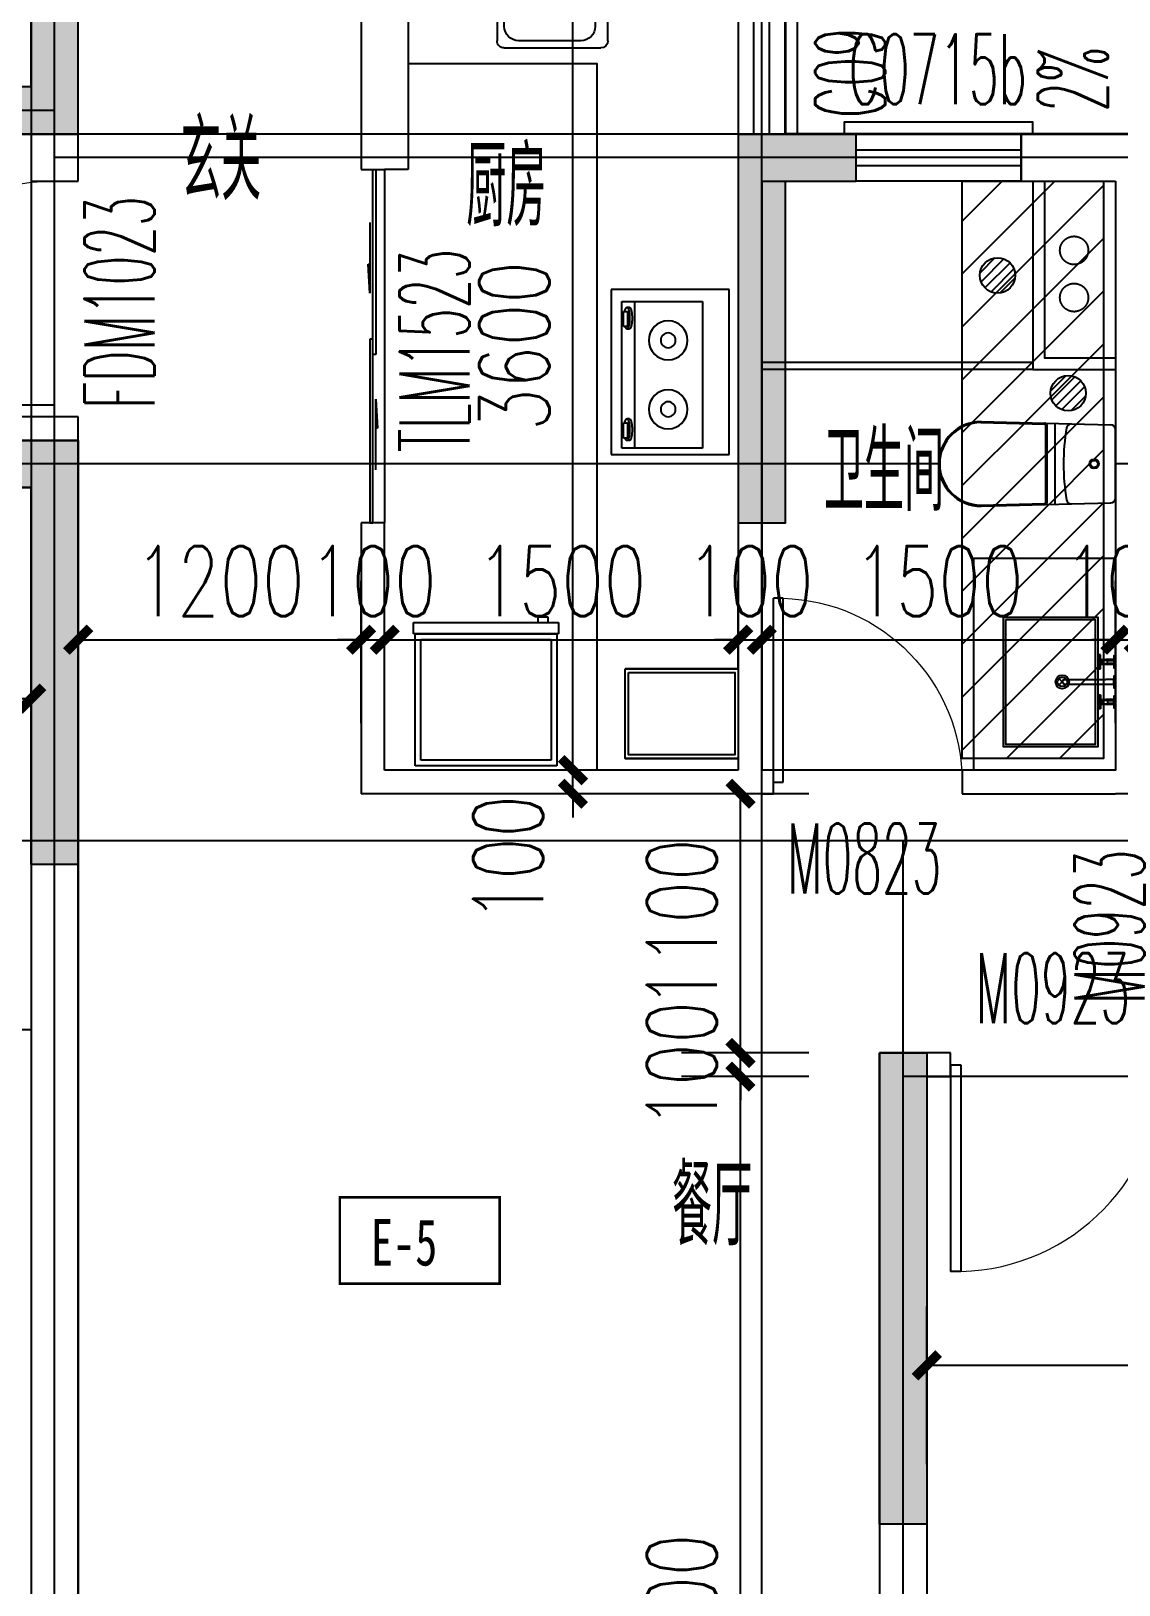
# Model space of a CAD drawing. Extents: x -59851 to 653804, y -249523 to 437614.
# Drawn here: x -3414 to 1201, y 140231 to 146825 of the extents above; entities that cross this region are included whole.
import ezdxf

# ---------------------------------------------------------------- set-up
doc = ezdxf.new("R2010")
doc.units = 0
doc.header["$LTSCALE"] = 1000
doc.header["$MEASUREMENT"] = 0
doc.linetypes.add('CONTINOUS', pattern=[0])
doc.linetypes.add('PS', pattern=[3200, 1500, -200, 1500])
doc.layers.add('33计全面积外廓线', color=21, linetype='Continuous', lineweight=35)
for name, color, linetype in [('_TCH_BOUNDARY', 7, 'Continuous'), ('A-Lvtry（卫生间）', 5, 'Continuous'), ('A-Lvtry（厨房）', 5, 'CONTINOUS'), ('A-洞口', 105, 'Continuous'), ('A-烟气道', 105, 'Continuous'), ('A-第三道尺寸线', 105, 'Continuous'), ('A-线脚看线', 9, 'Continuous'), ('A-降板区域', 251, 'Continuous'), ('DOOR_FIRE', 4, 'Continuous'), ('DOOR_FIRE_TEXT', 7, 'Continuous'), ('DOTE', 16, 'Continuous'), ('NL', 5, 'Continuous'), ('PS', 6, 'PS'), ('PUB_HATCH', 8, 'Continuous'), ('PUB_TEXT', 7, 'Continuous'), ('WALL', 2, 'Continuous'), ('WINDOW', 4, 'Continuous'), ('WINDOW_TEXT', 7, 'Continuous'), ('剪力墙', 6, 'Continuous'), ('户型标示', 7, 'Continuous')]:
    doc.layers.add(name, color=color, linetype=linetype)
doc.layers.add('A-area(算半面积)', color=23, linetype='Continuous', plot=False)
doc.styles.add('_TCH_DIM', font='SIMPLEX.shx', dxfattribs={"width": 0.7, "bigfont": 'GBCBIG.shx'})
doc.styles.add('_TCH_DIM_T3', font='SIMPLEX.shx', dxfattribs={"width": 0.705882, "bigfont": 'GBCBIG.shx'})
doc.styles.add('_TCH_WINDOW', font='SIMPLEX.shx', dxfattribs={"width": 0.7, "height": 3.5, "bigfont": 'GBCBIG.shx'})
doc.styles.get("Standard").update_dxf_attribs({"font": 'gbenor.shx', "width": 0.7, "bigfont": 'gbcbig.shx'})
doc.styles.add('黑体', font='simhei.ttf', dxfattribs={"width": 0.7})
doc.dimstyles.new('_TCH_ARCH&&100', dxfattribs={"dimtxt": 297.5, "dimasz": 100, "dimexe": 250, "dimexo": 300, "dimgap": 100, "dimtad": 1, "dimdec": 0, "dimzin": 0, "dimdsep": 46, "dimtxsty": '_TCH_DIM_T3', "dimblk": 'ARCHTICK', "dimcen": 0.09, "dimclrt": 7, "dimazin": 2, "dimtfac": 1, "dimtdec": 0, "dimtix": 1, "dimtmove": 2, "dimatfit": 3, "dimfxl": 0, "dimtolj": 1, "dimtzin": 0, "dimarcsym": 0})

# ---------------------------------------------------------------- blocks, each defined once
blk = doc.blocks.new('zhouxianshouceng0329')
at = {"layer": 'DOTE'}
for p, q in [((-3313.7, 194580), (-3313.7, 211288.3)), ((-313.7, 194580), (-313.7, 206788.3)), ((-3313.7, 205888.3), (-44988.6, 205888.3)), ((15572.3, 205788.3), (-44988.6, 205788.3)), ((15572.3, 205688.3), (-3313.7, 205688.3)), ((15572.3, 204388.3), (-10113.7, 204388.3)), ((15572.3, 202788.3), (-44988.6, 202788.3)), ((286.3, 194580), (286.3, 202788.3)), ((15572.3, 201788.3), (286.3, 201788.3))]:
    blk.add_line(p, q, dxfattribs=at)
blk = doc.blocks.new('jgjlq030328')
at = {"layer": 'PUB_HATCH'}
for points in [[(-250435, 16811.9), (-249535, 16811.9), (-249535, 18011.9), (-249735, 18011.9), (-249735, 17011.9), (-250435, 17011.9)], [(-246235, 16811.9), (-246735, 16811.9), (-246735, 15161.9), (-246535, 15161.9), (-246535, 16611.9), (-246235, 16611.9)], [(-250285, 15511.9), (-249535, 15511.9), (-249535, 13711.9), (-249735, 13711.9), (-249735, 15311.9), (-250285, 15311.9)], [(-246135, 12911.9), (-245935, 12911.9), (-245935, 10911.9), (-246135, 10911.9), (-246135, 12711.9)]]:
    blk.add_hatch(color=256, dxfattribs=at).paths.add_polyline_path(points)
at = {"layer": '剪力墙'}
for points in [[(-250435, 16811.9), (-249535, 16811.9), (-249535, 18011.9), (-249735, 18011.9), (-249735, 17011.9), (-250435, 17011.9)], [(-246235, 16811.9), (-246735, 16811.9), (-246735, 15161.9), (-246535, 15161.9), (-246535, 16611.9), (-246235, 16611.9)], [(-250285, 15511.9), (-249535, 15511.9), (-249535, 13711.9), (-249735, 13711.9), (-249735, 15311.9), (-250285, 15311.9)], [(-246135, 12911.9), (-245935, 12911.9), (-245935, 10911.9), (-246135, 10911.9), (-246135, 12711.9)]]:
    blk.add_lwpolyline(points, close=True, dxfattribs=at)
blk.add_lwpolyline([(-246135, 12711.9), (-246135, 12711.9)], dxfattribs=at)
blk = doc.blocks.new('_ArchTick')
at = {"color": 0, "linetype": 'ByBlock', "const_width": 0.4}
blk.add_lwpolyline([(-0.5, -0.5), (0.5, 0.5)], dxfattribs=at)
blk = doc.blocks.new('*D773')
at = {"layer": 'A-第三道尺寸线', "color": 0, "lineweight": -2, "transparency": 16777216}
for p, q in [((21631.5, 166634.8), (21631.5, 167188.6)), ((23631.5, 166634.8), (23631.5, 167188.6)), ((21631.5, 166938.6), (23631.5, 166938.6))]:
    blk.add_line(p, q, dxfattribs=at)
at = {"layer": 'Defpoints', "color": 0, "transparency": 16777216}
for p in [(23631.5, 166938.6), (21631.5, 166334.8), (23631.5, 166334.8)]:
    blk.add_point(p, dxfattribs=at)
at = {"layer": 'A-第三道尺寸线', "color": 0, "lineweight": -2, "transparency": 16777216, "xscale": 100, "yscale": 100, "zscale": 100, "rotation": 180}
blk.add_blockref('_ArchTick', (21631.5, 166938.6), dxfattribs=at)
at = {"layer": 'A-第三道尺寸线', "color": 0, "lineweight": -2, "transparency": 16777216, "xscale": 100, "yscale": 100, "zscale": 100}
blk.add_blockref('_ArchTick', (23631.5, 166938.6), dxfattribs=at)
at = {"layer": 'A-第三道尺寸线', "color": 7, "transparency": 16777216, "insert": (22631.5, 167187.3), "char_height": 297.5, "attachment_point": 5, "style": '_TCH_DIM_T3'}
blk.add_mtext('\\A1;2000', dxfattribs=at)
blk = doc.blocks.new('BX1')
at = {"layer": 'A-Lvtry（卫生间）'}
for p, q in [((-560, 8), (-607.7, 8)), ((-607.7, 8), (-607.7, -608)), ((-560, -608), (-560, 8)), ((0, 0), (-560, 0)), ((0, -600), (0, 0)), ((-560, 0), (-560, -600)), ((-24, -24), (-536, -24)), ((-536, -24), (-536, -576)), ((-24, -576), (-24, -24)), ((-631.1, -564.3), (-631.1, -520)), ((-631.1, -520), (-607.7, -520)), ((-607.7, -520), (-607.7, -564.3)), ((-607.7, -564.3), (-631.1, -564.3)), ((-536, -576), (-24, -576)), ((-607.7, -608), (-560, -608)), ((-560, -600), (0, -600))]:
    blk.add_line(p, q, dxfattribs=at)
blk = doc.blocks.new('t4')
at = {"layer": 'A-Lvtry（卫生间）'}
for p, q in [((3876545.3, 2552259.6), (3876931.4, 2552259.6)), ((3876514.8, 2551819.5), (3876514.8, 2552229.1)), ((3876819.6, 2552205.6), (3876606.3, 2552205.6)), ((3876961.9, 2552229.1), (3876961.9, 2551819.5)), ((3876545.3, 2552144.6), (3876545.3, 2551880.5)), ((3876790.3, 2552072.2), (3876875.1, 2552142)), ((3876913.8, 2552122.3), (3876905.6, 2552136.5)), ((3876800.4, 2552054.6), (3876790.3, 2552072.2)), ((3876903.3, 2552093.1), (3876800.4, 2552054.6)), ((3876880.6, 2551880.5), (3876880.6, 2552084.6)), ((3876931.4, 2551789), (3876545.3, 2551789)), ((3876606.3, 2551819.5), (3876819.6, 2551819.5))]:
    blk.add_line(p, q, dxfattribs=at)
for centre, major_axis, start_param, end_param in [((3876545.3, 2552229.1), (-21.6, 21.6), -0.785398, 0.785398), ((3876931.4, 2552229.1), (-21.6, 21.6), 3.926991, 5.497787), ((3876606.3, 2552144.6), (-43.1, 43.1), -0.785398, 0.785398), ((3876819.6, 2552144.6), (43.1, 43.1), 5.497787, 7.068583), ((3876911.1, 2552185.3), (-14.4, 14.4), 4.712389, 10.995574), ((3876888, 2552126.3), (14.4, 14.4), 6.021386, 7.757331), ((3876896.2, 2552112.2), (-14.4, 14.4), 2.714645, 4.45059), ((3876713, 2552012.6), (18, 18), 6.283185283897186, 12.56637059107677), ((3876911.1, 2552063.4), (14.4, 14.4), 6.283185283893945, 12.56637059107353), ((3876606.3, 2551880.5), (-43.1, 43.1), 0.785398, 2.356194), ((3876819.6, 2551880.5), (-43.1, 43.1), 2.356194, 3.926991), ((3876545.3, 2551819.5), (21.6, 21.6), 2.356194, 3.926991), ((3876931.4, 2551819.5), (-21.6, 21.6), 2.356194, 3.926991)]:
    blk.add_ellipse(centre, major_axis=major_axis, ratio=1, start_param=start_param, end_param=end_param, dxfattribs=at)
blk = doc.blocks.new('zt1')
at = {"layer": 'A-Lvtry（卫生间）', "linetype": 'Continuous'}
for p, q in [((-700, 0), (0, 0)), ((-700, -500), (-700, 0)), ((0, 0), (0, -500)), ((0, -500), (-700, -500))]:
    blk.add_line(p, q, dxfattribs=at)
at = {"layer": 'A-Lvtry（卫生间）'}
for p, q in [((-673.5, -113.1), (-673.5, -455.5)), ((-50.7, -113.1), (-673.5, -113.1)), ((-50.7, -455.5), (-50.7, -113.1)), ((-673.5, -399.8), (-50.7, -399.8)), ((-673.5, -455.5), (-50.7, -455.5)), ((-640.9, -422.1), (-640.8, -433.8)), ((-565.7, -431.5), (-630.4, -431.5)), ((-630.4, -431.5), (-630.4, -448.2)), ((-630.4, -448.2), (-565.7, -448.2)), ((-565.7, -448.2), (-565.7, -431.5)), ((-549.1, -423.2), (-549.1, -433.7)), ((-167.9, -422.1), (-167.8, -433.8)), ((-157.4, -431.5), (-157.4, -448.2)), ((-92.7, -431.5), (-157.4, -431.5)), ((-157.4, -448.2), (-92.7, -448.2)), ((-92.7, -448.2), (-92.7, -431.5)), ((-76.1, -423.2), (-76.1, -433.7))]:
    blk.add_line(p, q, dxfattribs=at)
for points in [[(-549.1, -423.2, 0.259034), (-551, -419.8, 0.076276), (-562.5, -414.9, 0.036515), (-576.1, -412.4, 0.026615), (-594.9, -411.4, 0.026615), (-613.8, -412.4, 0.036515), (-627.3, -414.9, 0.076276), (-638.9, -419.8, 0.259034), (-640.8, -423.2, 0.078462), (-640.6, -424.5, 0.056762)], [(-549.1, -433.7, 0.259034), (-551, -430.3, 0.076276), (-562.5, -425.4, 0.036515), (-576.1, -422.9, 0.026615), (-594.9, -421.9, 0.026615), (-613.8, -422.9, 0.036515), (-627.3, -425.4, 0.076276), (-638.9, -430.3, 0.259034), (-640.8, -433.7, 0.259034), (-638.9, -437.2, 0.056762), (-630.4, -441.2, 0.036515)], [(-565.7, -442.9, 0.008736), (-562.5, -442.1, 0.076276), (-551, -437.2, 0.259034), (-549.1, -433.7, 0.259034)], [(-76.1, -423.2, 0.259034), (-78, -419.8, 0.076276), (-89.5, -414.9, 0.036515), (-103.1, -412.4, 0.026615), (-121.9, -411.4, 0.026615), (-140.8, -412.4, 0.036515), (-154.3, -414.9, 0.076276), (-165.9, -419.8, 0.259034), (-167.8, -423.2, 0.078462), (-167.6, -424.5, 0.056762)], [(-76.1, -433.7, 0.259034), (-78, -430.3, 0.076276), (-89.5, -425.4, 0.036515), (-103.1, -422.9, 0.026615), (-121.9, -421.9, 0.026615), (-140.8, -422.9, 0.036515), (-154.3, -425.4, 0.076276), (-165.9, -430.3, 0.259034), (-167.8, -433.7, 0.259034), (-165.9, -437.2, 0.056762), (-157.4, -441.2, 0.036515)], [(-92.7, -442.9, 0.008736), (-89.5, -442.1, 0.076276), (-78, -437.2, 0.259034), (-76.1, -433.7, 0.259034)]]:
    blk.add_lwpolyline(points, format="xyb", dxfattribs=at)
at = {"layer": 'A-Lvtry（卫生间）', "linetype": 'Continuous'}
for centre, radius in [((-508.4, -258.5), 82.5), ((-215.8, -258.5), 82.5), ((-508.4, -258.5), 31.6), ((-215.8, -258.5), 31.6)]:
    blk.add_circle(centre, radius, dxfattribs=at)
at = {"layer": 'A-Lvtry（卫生间）', "width": 0.8, "flags": 9}
for tag in ['YSIZE', 'XSIZE']:
    blk.add_attdef(tag, (-350, 0), '', height=0.5, dxfattribs=at)
blk = doc.blocks.new('A$C2EEA3612')
at = {"linetype": 'Continuous'}
for p, q in [((-180, 570), (-172.9, 299.7)), ((-175, 570.2), (-168, 299.8)), ((175, 570.2), (168, 299.8)), ((180, 570), (172.9, 299.7)), ((-172.9, 299.7), (-171.1, 240)), ((-163, 295), (163, 295)), ((-163, 290), (163, 290)), ((172.9, 299.7), (171.1, 240)), ((-171.6, 255), (171.6, 255)), ((-171.1, 240), (-169.5, 186.6)), ((171.1, 240), (169.5, 186.6)), ((-169.5, 186.6), (-165.6, 19.4)), ((169.5, 186.6), (165.6, 19.4)), ((-145.6, 0), (145.6, 0))]:
    blk.add_line(p, q, dxfattribs=at)
for radius in [20, 15]:
    blk.add_circle((0, 90), radius, dxfattribs=at)
for centre, radius, start, end in [((0, 570), 180, 0, 180), ((0, 570), 175, 0, 180), ((-163, 300), 10, 181.7534, 270), ((-163, 300), 5, 181.7534, 270), ((163, 300), 5, 270, 358.2466), ((163, 300), 10, 270, 358.2466), ((-149.5, 187.2), 20, 99.85566, 181.7534), ((0, -673.3), 893.4, 80.14434, 99.85566), ((149.5, 187.2), 20, 358.2466, 80.14434), ((-145.6, 20), 20, 181.7534, 270), ((145.6, 20), 20, 270, 358.2466)]:
    blk.add_arc(centre, radius, start, end, dxfattribs=at)
blk = doc.blocks.new('g3wr')
at = {"color": 251}
blk.add_wipeout([(92376.5, 176270.3), (92376.5, 176416), (92376.5, 176561.6), (92382.1, 176575.5), (92395.9, 176581.5), (92459.4, 176583.5), (92576.3, 176580.9), (92666.2, 176588.6), (92736.4, 176588), (92946.5, 176596), (92946.5, 176591), (93056.8, 176558.2), (93056.8, 176558.2), (93126.5, 176416), (93075.6, 176297.8), (92946.5, 176236), (92831.5, 176244.5), (92676.2, 176243), (92576.3, 176251), (92395.9, 176250.4)], dxfattribs=at)
at = {"xscale": -1, "rotation": 270}
blk.add_blockref('A$C2EEA3612', (92376.5, 176416), dxfattribs=at)
blk = doc.blocks.new('A$C12CE3BE6')
at = {"ltscale": 10}
for p, q in [((180, 469), (200, 469)), ((184.5, 442), (184.5, 469)), ((195.5, 442), (195.5, 469)), ((285.2, 469), (265.2, 469)), ((370, 469), (350, 469)), ((354.5, 442), (354.5, 469)), ((365.5, 442), (365.5, 469)), ((220, 412), (160, 412)), ((160, 412), (160, 405)), ((220, 405), (160, 405)), ((180, 412), (180, 435)), ((182.5, 422), (182.5, 442)), ((197.5, 442), (182.5, 442)), ((197.5, 422), (182.5, 422)), ((187, 412), (187, 422)), ((193, 412), (193, 422)), ((197.5, 422), (197.5, 442)), ((200, 412), (200, 435)), ((220, 405), (220, 412)), ((265.2, 260), (265.2, 435)), ((285.2, 260), (285.2, 435)), ((330, 412), (390, 412)), ((330, 405), (330, 412)), ((330, 405), (390, 405)), ((350, 412), (350, 435)), ((352.5, 422), (352.5, 442)), ((352.5, 442), (367.5, 442)), ((352.5, 422), (367.5, 422)), ((357, 412), (357, 422)), ((363, 412), (363, 422)), ((367.5, 422), (367.5, 442)), ((370, 412), (370, 435)), ((390, 412), (390, 405))]:
    blk.add_line(p, q, dxfattribs=at)
for p, q in [((260.9, 235.9), (289.1, 264.1)), ((260.9, 264.1), (289.1, 235.9))]:
    blk.add_line(p, q)
for points in [[(200, 435), (200, 469), (215, 469), (215, 475), (165, 475), (165, 469), (180, 469), (180, 435)], [(285.2, 435), (285.2, 469), (299.8, 469), (299.8, 475), (250.2, 475), (250.2, 469), (265.2, 469), (265.2, 435)], [(370, 435), (370, 469), (385, 469), (385, 475), (335, 475), (335, 469), (350, 469), (350, 435)]]:
    blk.add_lwpolyline(points, dxfattribs=at)
for points in [[(0, 0), (0, 400), (550, 400), (550, 0)], [(10, 10), (10, 390), (540, 390), (540, 10)]]:
    blk.add_lwpolyline(points, close=True)
for centre in [(190, 408.5), (360, 408.5)]:
    blk.add_circle(centre, 3.5, dxfattribs=at)
for radius in [29.1, 20]:
    blk.add_circle((275, 250), radius)
blk.add_arc((275.2, 260), 10, 180, 0, dxfattribs=at)
blk = doc.blocks.new('$TCHSYS$WIN2D')
for p, q in [((-0.5, 0.5), (0.5, 0.5)), ((-0.5, 0.5), (-0.5, -0.5)), ((0.5, 0.5), (0.5, -0.5)), ((0.5, 0.1667), (-0.5, 0.1667)), ((0.5, -0.1667), (-0.5, -0.1667)), ((-0.5, -0.5), (0.5, -0.5))]:
    blk.add_line(p, q)
blk = doc.blocks.new('$DorLib2D$00000001')
for p, q in [((0.45, 0.975), (0.5, 0.975)), ((0.45, 0), (0.45, 0.975)), ((0.5, 0), (0.5, 0.975)), ((0.5, 0), (0.45, 0))]:
    blk.add_line(p, q)
at = {"lineweight": 13}
blk.add_arc((0.475, 0), 0.975, 91.46928, 180, dxfattribs=at)
blk = doc.blocks.new('$DorLib2D$00000131')
at = {"color": 0, "linetype": 'Continuous'}
for p, q in [((0.15, 0.125), (0.2319, 0.1973)), ((0.2319, 0.1973), (0.2319, 0.125)), ((-0.5, 0.125), (-0.5, 0)), ((0.0192, 0.125), (-0.5, 0.125)), ((0.0192, 0), (0.0192, 0.125)), ((0.35, 0.125), (0.15, 0.125)), ((-0.5, 0), (0.0192, 0)), ((-0.024, 0), (0.5, 0)), ((-0.024, -0.125), (-0.024, 0)), ((0.5, 0), (0.5, -0.125)), ((-0.35, -0.125), (-0.15, -0.125)), ((-0.2319, -0.1973), (-0.2319, -0.125)), ((-0.15, -0.125), (-0.2319, -0.1973)), ((0.5, -0.125), (-0.024, -0.125))]:
    blk.add_line(p, q, dxfattribs=at)
blk = doc.blocks.new('*D778')
at = {"layer": 'A-第三道尺寸线', "color": 0, "lineweight": -2, "transparency": 16777216}
for p, q in [((90662, 166534.8), (90121.7, 166534.8)), ((90371.7, 165434.8), (90371.7, 166534.8)), ((90662, 165434.8), (90121.7, 165434.8))]:
    blk.add_line(p, q, dxfattribs=at)
at = {"layer": 'Defpoints', "color": 0, "transparency": 16777216}
for p in [(90371.7, 166534.8), (90962, 166534.8), (90962, 165434.8)]:
    blk.add_point(p, dxfattribs=at)
at = {"layer": 'A-第三道尺寸线', "color": 0, "lineweight": -2, "transparency": 16777216, "xscale": 100, "yscale": 100, "zscale": 100}
for p, rotation in [((90371.7, 166534.8), 90), ((90371.7, 165434.8), 270)]:
    blk.add_blockref('_ArchTick', p, dxfattribs=dict(at, rotation=rotation))
at = {"layer": 'A-第三道尺寸线', "color": 7, "transparency": 16777216, "insert": (90123, 165984.8), "char_height": 297.5, "attachment_point": 5, "rotation": 90, "style": '_TCH_DIM_T3'}
blk.add_mtext('\\A1;1100', dxfattribs=at)
blk = doc.blocks.new('*D779')
at = {"layer": 'A-第三道尺寸线', "color": 0, "lineweight": -2, "transparency": 16777216}
for p, q in [((90371.7, 165434.8), (90371.7, 165534.8)), ((90662, 165434.8), (90121.7, 165434.8)), ((90371.7, 165334.8), (90371.7, 165434.8)), ((90662, 165334.8), (90121.7, 165334.8)), ((90371.7, 165334.8), (90371.7, 165234.8))]:
    blk.add_line(p, q, dxfattribs=at)
at = {"layer": 'Defpoints', "color": 0, "transparency": 16777216}
for p in [(90371.7, 165434.8), (90962, 165434.8), (90962, 165334.8)]:
    blk.add_point(p, dxfattribs=at)
at = {"layer": 'A-第三道尺寸线', "color": 0, "lineweight": -2, "transparency": 16777216, "xscale": 100, "yscale": 100, "zscale": 100}
for p, rotation in [((90371.7, 165434.8), 270), ((90371.7, 165334.8), 90)]:
    blk.add_blockref('_ArchTick', p, dxfattribs=dict(at, rotation=rotation))
at = {"layer": 'A-第三道尺寸线', "color": 7, "transparency": 16777216, "insert": (90123, 165384.8), "char_height": 297.5, "attachment_point": 5, "rotation": 90, "style": '_TCH_DIM_T3'}
blk.add_mtext('\\A1;100', dxfattribs=at)
blk = doc.blocks.new('*D780')
at = {"layer": 'A-第三道尺寸线', "color": 0, "lineweight": -2, "transparency": 16777216}
for p, q in [((90662, 165334.8), (90121.7, 165334.8)), ((90371.7, 160734.8), (90371.7, 165334.8)), ((90662, 160734.8), (90121.7, 160734.8))]:
    blk.add_line(p, q, dxfattribs=at)
at = {"layer": 'Defpoints', "color": 0, "transparency": 16777216}
for p in [(90371.7, 165334.8), (90962, 165334.8), (90962, 160734.8)]:
    blk.add_point(p, dxfattribs=at)
at = {"layer": 'A-第三道尺寸线', "color": 0, "lineweight": -2, "transparency": 16777216, "xscale": 100, "yscale": 100, "zscale": 100}
for p, rotation in [((90371.7, 165334.8), 90), ((90371.7, 160734.8), 270)]:
    blk.add_blockref('_ArchTick', p, dxfattribs=dict(at, rotation=rotation))
at = {"layer": 'A-第三道尺寸线', "color": 7, "transparency": 16777216, "insert": (90123, 163034.8), "char_height": 297.5, "attachment_point": 5, "rotation": 90, "style": '_TCH_DIM_T3'}
blk.add_mtext('\\A1;4600', dxfattribs=at)
blk = doc.blocks.new('*D785')
at = {"layer": 'A-第三道尺寸线', "color": 0, "lineweight": -2, "transparency": 16777216}
for p, q in [((91962, 166834.8), (91962, 167438.6)), ((92062, 166834.8), (92062, 167438.6)), ((91962, 167188.6), (91862, 167188.6)), ((91962, 167188.6), (92062, 167188.6)), ((92062, 167188.6), (92162, 167188.6))]:
    blk.add_line(p, q, dxfattribs=at)
at = {"layer": 'Defpoints', "color": 0, "transparency": 16777216}
for p in [(92062, 167188.6), (91962, 166534.8), (92062, 166534.8)]:
    blk.add_point(p, dxfattribs=at)
at = {"layer": 'A-第三道尺寸线', "color": 0, "lineweight": -2, "transparency": 16777216, "xscale": 100, "yscale": 100, "zscale": 100}
blk.add_blockref('_ArchTick', (91962, 167188.6), dxfattribs=at)
at = {"layer": 'A-第三道尺寸线', "color": 0, "lineweight": -2, "transparency": 16777216, "xscale": 100, "yscale": 100, "zscale": 100, "rotation": 180}
blk.add_blockref('_ArchTick', (92062, 167188.6), dxfattribs=at)
at = {"layer": 'A-第三道尺寸线', "color": 7, "transparency": 16777216, "insert": (92012, 167437.3), "char_height": 297.5, "attachment_point": 5, "style": '_TCH_DIM_T3'}
blk.add_mtext('\\A1;100', dxfattribs=at)
blk = doc.blocks.new('*D786')
at = {"layer": 'A-第三道尺寸线', "color": 0, "lineweight": -2, "transparency": 16777216}
for p, q in [((90462, 166834.8), (90462, 167438.6)), ((91962, 166834.8), (91962, 167438.6)), ((90462, 167188.6), (91962, 167188.6))]:
    blk.add_line(p, q, dxfattribs=at)
at = {"layer": 'Defpoints', "color": 0, "transparency": 16777216}
for p in [(91962, 167188.6), (90462, 166534.8), (91962, 166534.8)]:
    blk.add_point(p, dxfattribs=at)
at = {"layer": 'A-第三道尺寸线', "color": 0, "lineweight": -2, "transparency": 16777216, "xscale": 100, "yscale": 100, "zscale": 100, "rotation": 180}
blk.add_blockref('_ArchTick', (90462, 167188.6), dxfattribs=at)
at = {"layer": 'A-第三道尺寸线', "color": 0, "lineweight": -2, "transparency": 16777216, "xscale": 100, "yscale": 100, "zscale": 100}
blk.add_blockref('_ArchTick', (91962, 167188.6), dxfattribs=at)
at = {"layer": 'A-第三道尺寸线', "color": 7, "transparency": 16777216, "insert": (91212, 167437.3), "char_height": 297.5, "attachment_point": 5, "style": '_TCH_DIM_T3'}
blk.add_mtext('\\A1;1500', dxfattribs=at)
blk = doc.blocks.new('*D787')
at = {"layer": 'A-第三道尺寸线', "color": 0, "lineweight": -2, "transparency": 16777216}
for p, q in [((90362, 166834.8), (90362, 167438.6)), ((90462, 166834.8), (90462, 167438.6)), ((90362, 167188.6), (90262, 167188.6)), ((90362, 167188.6), (90462, 167188.6)), ((90462, 167188.6), (90562, 167188.6))]:
    blk.add_line(p, q, dxfattribs=at)
at = {"layer": 'Defpoints', "color": 0, "transparency": 16777216}
for p in [(90462, 167188.6), (90362, 166534.8), (90462, 166534.8)]:
    blk.add_point(p, dxfattribs=at)
at = {"layer": 'A-第三道尺寸线', "color": 0, "lineweight": -2, "transparency": 16777216, "xscale": 100, "yscale": 100, "zscale": 100}
blk.add_blockref('_ArchTick', (90362, 167188.6), dxfattribs=at)
at = {"layer": 'A-第三道尺寸线', "color": 0, "lineweight": -2, "transparency": 16777216, "xscale": 100, "yscale": 100, "zscale": 100, "rotation": 180}
blk.add_blockref('_ArchTick', (90462, 167188.6), dxfattribs=at)
at = {"layer": 'A-第三道尺寸线', "color": 7, "transparency": 16777216, "insert": (90412, 167437.3), "char_height": 297.5, "attachment_point": 5, "style": '_TCH_DIM_T3'}
blk.add_mtext('\\A1;100', dxfattribs=at)
blk = doc.blocks.new('*D788')
at = {"layer": 'A-第三道尺寸线', "color": 0, "lineweight": -2, "transparency": 16777216}
for p, q in [((88862, 166834.8), (88862, 167438.6)), ((90362, 166834.8), (90362, 167438.6)), ((88862, 167188.6), (90362, 167188.6))]:
    blk.add_line(p, q, dxfattribs=at)
at = {"layer": 'Defpoints', "color": 0, "transparency": 16777216}
for p in [(90362, 167188.6), (88862, 166534.8), (90362, 166534.8)]:
    blk.add_point(p, dxfattribs=at)
at = {"layer": 'A-第三道尺寸线', "color": 0, "lineweight": -2, "transparency": 16777216, "xscale": 100, "yscale": 100, "zscale": 100, "rotation": 180}
blk.add_blockref('_ArchTick', (88862, 167188.6), dxfattribs=at)
at = {"layer": 'A-第三道尺寸线', "color": 0, "lineweight": -2, "transparency": 16777216, "xscale": 100, "yscale": 100, "zscale": 100}
blk.add_blockref('_ArchTick', (90362, 167188.6), dxfattribs=at)
at = {"layer": 'A-第三道尺寸线', "color": 7, "transparency": 16777216, "insert": (89612, 167437.3), "char_height": 297.5, "attachment_point": 5, "style": '_TCH_DIM_T3'}
blk.add_mtext('\\A1;1500', dxfattribs=at)
blk = doc.blocks.new('*D789')
at = {"layer": 'A-第三道尺寸线', "color": 0, "lineweight": -2, "transparency": 16777216}
for p, q in [((88762, 166834.8), (88762, 167438.6)), ((88862, 166834.8), (88862, 167438.6)), ((88762, 167188.6), (88662, 167188.6)), ((88762, 167188.6), (88862, 167188.6)), ((88862, 167188.6), (88962, 167188.6))]:
    blk.add_line(p, q, dxfattribs=at)
at = {"layer": 'Defpoints', "color": 0, "transparency": 16777216}
for p in [(88862, 167188.6), (88762, 166534.8), (88862, 166534.8)]:
    blk.add_point(p, dxfattribs=at)
at = {"layer": 'A-第三道尺寸线', "color": 0, "lineweight": -2, "transparency": 16777216, "xscale": 100, "yscale": 100, "zscale": 100}
blk.add_blockref('_ArchTick', (88762, 167188.6), dxfattribs=at)
at = {"layer": 'A-第三道尺寸线', "color": 0, "lineweight": -2, "transparency": 16777216, "xscale": 100, "yscale": 100, "zscale": 100, "rotation": 180}
blk.add_blockref('_ArchTick', (88862, 167188.6), dxfattribs=at)
at = {"layer": 'A-第三道尺寸线', "color": 7, "transparency": 16777216, "insert": (88812, 167437.3), "char_height": 297.5, "attachment_point": 5, "style": '_TCH_DIM_T3'}
blk.add_mtext('\\A1;100', dxfattribs=at)
blk = doc.blocks.new('*D790')
at = {"layer": 'A-第三道尺寸线', "color": 0, "lineweight": -2, "transparency": 16777216}
for p, q in [((87562, 166834.8), (87562, 167438.6)), ((88762, 166834.8), (88762, 167438.6)), ((87562, 167188.6), (88762, 167188.6))]:
    blk.add_line(p, q, dxfattribs=at)
at = {"layer": 'Defpoints', "color": 0, "transparency": 16777216}
for p in [(88762, 167188.6), (87562, 166534.8), (88762, 166534.8)]:
    blk.add_point(p, dxfattribs=at)
at = {"layer": 'A-第三道尺寸线', "color": 0, "lineweight": -2, "transparency": 16777216, "xscale": 100, "yscale": 100, "zscale": 100, "rotation": 180}
blk.add_blockref('_ArchTick', (87562, 167188.6), dxfattribs=at)
at = {"layer": 'A-第三道尺寸线', "color": 0, "lineweight": -2, "transparency": 16777216, "xscale": 100, "yscale": 100, "zscale": 100}
blk.add_blockref('_ArchTick', (88762, 167188.6), dxfattribs=at)
at = {"layer": 'A-第三道尺寸线', "color": 7, "transparency": 16777216, "insert": (88162, 167437.3), "char_height": 297.5, "attachment_point": 5, "style": '_TCH_DIM_T3'}
blk.add_mtext('\\A1;1200', dxfattribs=at)
blk = doc.blocks.new('*D791')
at = {"layer": 'A-第三道尺寸线', "color": 0, "lineweight": -2, "transparency": 16777216}
for p, q in [((90062, 170234.8), (89410.7, 170234.8)), ((89660.7, 166634.8), (89660.7, 170234.8)), ((90062, 166634.8), (89410.7, 166634.8))]:
    blk.add_line(p, q, dxfattribs=at)
at = {"layer": 'Defpoints', "color": 0, "transparency": 16777216}
for p in [(89660.7, 170234.8), (90362, 170234.8), (90362, 166634.8)]:
    blk.add_point(p, dxfattribs=at)
at = {"layer": 'A-第三道尺寸线', "color": 0, "lineweight": -2, "transparency": 16777216, "xscale": 100, "yscale": 100, "zscale": 100}
for p, rotation in [((89660.7, 170234.8), 90), ((89660.7, 166634.8), 270)]:
    blk.add_blockref('_ArchTick', p, dxfattribs=dict(at, rotation=rotation))
at = {"layer": 'A-第三道尺寸线', "color": 7, "transparency": 16777216, "insert": (89412, 168434.8), "char_height": 297.5, "attachment_point": 5, "rotation": 90, "style": '_TCH_DIM_T3'}
blk.add_mtext('\\A1;3600', dxfattribs=at)
blk = doc.blocks.new('*D792')
at = {"layer": 'A-第三道尺寸线', "color": 0, "lineweight": -2, "transparency": 16777216}
for p, q in [((89660.7, 166634.8), (89660.7, 166734.8)), ((90062, 166634.8), (89410.7, 166634.8)), ((89660.7, 166534.8), (89660.7, 166634.8)), ((90062, 166534.8), (89410.7, 166534.8)), ((89660.7, 166534.8), (89660.7, 166434.8))]:
    blk.add_line(p, q, dxfattribs=at)
at = {"layer": 'Defpoints', "color": 0, "transparency": 16777216}
for p in [(89660.7, 166634.8), (90362, 166634.8), (90362, 166534.8)]:
    blk.add_point(p, dxfattribs=at)
at = {"layer": 'A-第三道尺寸线', "color": 0, "lineweight": -2, "transparency": 16777216, "xscale": 100, "yscale": 100, "zscale": 100}
for p, rotation in [((89660.7, 166634.8), 270), ((89660.7, 166534.8), 90)]:
    blk.add_blockref('_ArchTick', p, dxfattribs=dict(at, rotation=rotation))
at = {"layer": 'A-第三道尺寸线', "color": 7, "transparency": 16777216, "insert": (89385.7, 166259.8), "char_height": 297.5, "attachment_point": 5, "rotation": 90, "style": '_TCH_DIM_T3'}
blk.add_mtext('\\A1;100', dxfattribs=at)
blk = doc.blocks.new('*D798')
at = {"layer": 'A-第三道尺寸线', "color": 0, "lineweight": -2, "transparency": 16777216}
for p, q in [((91162, 163689.3), (91162, 164359.6)), ((94562, 163689.3), (94562, 164359.6)), ((91162, 164109.6), (94562, 164109.6))]:
    blk.add_line(p, q, dxfattribs=at)
at = {"layer": 'Defpoints', "color": 0, "transparency": 16777216}
for p in [(94562, 164109.6), (91162, 163389.3), (94562, 163389.3)]:
    blk.add_point(p, dxfattribs=at)
at = {"layer": 'A-第三道尺寸线', "color": 0, "lineweight": -2, "transparency": 16777216, "xscale": 100, "yscale": 100, "zscale": 100, "rotation": 180}
blk.add_blockref('_ArchTick', (91162, 164109.6), dxfattribs=at)
at = {"layer": 'A-第三道尺寸线', "color": 0, "lineweight": -2, "transparency": 16777216, "xscale": 100, "yscale": 100, "zscale": 100}
blk.add_blockref('_ArchTick', (94562, 164109.6), dxfattribs=at)
at = {"layer": 'A-第三道尺寸线', "color": 7, "transparency": 16777216, "insert": (92862, 164358.3), "char_height": 297.5, "attachment_point": 5, "style": '_TCH_DIM_T3'}
blk.add_mtext('\\A1;3400', dxfattribs=at)
blk = doc.blocks.new('2fxianjiao0331')
at = {"layer": 'A-线脚看线'}
for points in [[(-172259.1, 147288.3), (-172259.1, 146388.3)], [(-171259.1, 146388.3), (-171259.1, 146438.3), (-172059.1, 146438.3), (-172059.1, 146388.3)]]:
    blk.add_lwpolyline(points, dxfattribs=at)
blk = doc.blocks.new('jfdjkajkfdsajkjkh')
blk.add_wipeout([(-42613.7, 148288.3), (-42133.7, 148288.3), (-42133.7, 147908.3), (-42613.7, 147908.3)])
at = {"layer": '_TCH_BOUNDARY'}
blk.add_lwpolyline([(-42613.7, 148288.3), (-42133.7, 148288.3), (-42133.7, 147908.3), (-42613.7, 147908.3)], close=True, dxfattribs=at)
at = {"layer": 'A-烟气道'}
for points in [[(-42613.7, 148288.3), (-42133.7, 148288.3), (-42133.7, 147908.3), (-42613.7, 147908.3)], [(-42598.7, 148273.3), (-42148.7, 148273.3), (-42148.7, 147923.3), (-42598.7, 147923.3)]]:
    blk.add_lwpolyline(points, close=True, dxfattribs=at)
blk = doc.blocks.new('_LV13')
at = {"color": 0}
for p, q in [((-0.071, 0.495), (-0.495, 0.071)), ((0.183, 0.465), (-0.465, -0.183)), ((0.354, 0.354), (-0.354, -0.354)), ((0.465, 0.183), (-0.183, -0.465)), ((0.495, -0.071), (0.071, -0.495))]:
    blk.add_line(p, q, dxfattribs=at)
blk.add_circle((0, 0), 0.5)
blk = doc.blocks.new('jfdsajkjke50505')
at = {"layer": 'NL', "ltscale": 0.5, "extrusion": (0, 0, -1), "xscale": -150, "yscale": 150, "zscale": -150}
for p in [(93101.1, 53829.8), (92801.1, 53329.8)]:
    blk.add_blockref('_LV13', p, dxfattribs=at)
blk = doc.blocks.new('$DorLib2D$00000116')
at = {"color": 0}
for p, q in [((-0.5, 0), (-0.1464, 0.3536)), ((0.5, 0), (0.1464, 0.3536))]:
    blk.add_line(p, q, dxfattribs=at)
for centre, start, end in [((-0.5, 0), 0, 45), ((0.5, 0), 135, 180)]:
    blk.add_arc(centre, 0.5, start, end, dxfattribs=at)
blk = doc.blocks.new('2fjing0505')
at = {"layer": 'A-洞口'}
for points in [[(35649.8, 150388.3), (35649.8, 150088.3), (35099.8, 150088.3), (35099.8, 150388.3)], [(35649.8, 149988.3), (35399.8, 149988.3), (35399.8, 149738.3), (35649.8, 149738.3)]]:
    blk.add_lwpolyline(points, close=True, dxfattribs=at)
for points in [[(35099.8, 150088.3), (35161.8, 150332.8), (35649.8, 150388.3)], [(35399.8, 149738.3), (35454.1, 149935.6), (35649.8, 149988.3)]]:
    blk.add_lwpolyline(points, dxfattribs=at)
at = {"layer": 'DOOR_FIRE'}
for p, q in [((34949.8, 148788.4), (34949.8, 150288.4)), ((35049.8, 148788.4), (35049.8, 150288.4)), ((34949.8, 147088.4), (34949.8, 148088.4)), ((35049.8, 147088.4), (35049.8, 148088.4))]:
    blk.add_line(p, q, dxfattribs=at)
at = {"layer": 'WALL'}
for p, q in [((35849.8, 150588.4), (34949.8, 150588.4)), ((34949.8, 150588.4), (34949.8, 150288.4)), ((35849.8, 148688.4), (35849.8, 150588.4)), ((35649.8, 150388.4), (35049.8, 150388.4)), ((35049.8, 150288.4), (35049.8, 150388.4)), ((35649.8, 148688.4), (35649.8, 150388.4)), ((34949.8, 150288.4), (35049.8, 150288.4)), ((35049.8, 148788.4), (34949.8, 148788.4)), ((34949.8, 148788.4), (34949.8, 148688.4)), ((35049.8, 148688.4), (35049.8, 148788.4)), ((34949.8, 148688.4), (34949.8, 148088.4)), ((35649.8, 148688.4), (35049.8, 148688.4)), ((35849.8, 146388.4), (35849.8, 148688.4)), ((35649.8, 148588.4), (35049.8, 148588.4)), ((35049.8, 148088.4), (35049.8, 148588.4)), ((35649.8, 146588.4), (35649.8, 148588.4)), ((34949.8, 148088.4), (35049.8, 148088.4)), ((35049.8, 147088.4), (34949.8, 147088.4)), ((34949.8, 147088.4), (34949.8, 146388.4)), ((35049.8, 146588.4), (35049.8, 147088.4)), ((35649.8, 146588.4), (35049.8, 146588.4)), ((35849.8, 146388.4), (34949.8, 146388.4))]:
    blk.add_line(p, q, dxfattribs=at)
at = {"layer": 'DOOR_FIRE', "zscale": 100, "rotation": 90}
for p, xscale, yscale in [((34999.8, 149538.4), 1500, 1500), ((34999.8, 147588.4), 1000, 1000)]:
    blk.add_blockref('$DorLib2D$00000116', p, dxfattribs=dict(at, xscale=xscale, yscale=yscale))
at = {"layer": 'DOOR_FIRE_TEXT', "style": '_TCH_WINDOW'}
for s, height, width, p in [('1518', 297.5, 0.494118, (34617, 149540.4)), ('丙', 337.6, 0.7, (34617, 149368.3)), ('FM', 297.5, 0.494118, (34617, 149074.3)), ('1018', 297.5, 0.494118, (34617, 147590.4)), ('丙', 337.6, 0.7, (34617, 147418.3)), ('FM', 297.5, 0.494118, (34617, 147124.3))]:
    blk.add_text(s, height=height, rotation=90, dxfattribs=dict(at, width=width)).set_placement(p)
at = {"layer": 'PUB_TEXT', "width": 0.7}
for s, height, p in [('强电井', 337.59, (35082.3, 149378.1)), ('水', 337.6, (35252.3, 147423.7))]:
    blk.add_text(s, height=height, dxfattribs=at).set_placement(p)
blk = doc.blocks.new('A4huhuxing')
at = {"layer": 'WALL'}
for p, q in [((23831.5, 168034.8), (22831.5, 168034.8)), ((23831.5, 168034.8), (23831.5, 165434.8)), ((22831.5, 167834.8), (23631.5, 167834.8)), ((23631.5, 167834.8), (23631.5, 165534.8)), ((21731.5, 165534.8), (23631.5, 165534.8)), ((23831.5, 165434.8), (23831.5, 160634.8))]:
    blk.add_line(p, q, dxfattribs=at)
at = {"layer": 'A-第三道尺寸线'}
dim = blk.add_aligned_dim(p1=(21631.5, 166334.8), p2=(23631.5, 166334.8), distance=603.8, dimstyle='_TCH_ARCH&&100', dxfattribs=at)
dim.commit()
dim.dimension.update_dxf_attribs({"geometry": '*D773', "text_midpoint": (22631.5, 167187.3)})
blk = doc.blocks.new('a5huxing0323')
at = {"layer": 'A-Lvtry（卫生间）'}
for points in [[(91612, 168364.8), (90462, 168364.8)], [(91612, 168334.8), (90462, 168334.8)]]:
    blk.add_lwpolyline(points, dxfattribs=at)
blk.add_lwpolyline([(91362, 167534.8), (91962, 167534.8), (91962, 166634.8), (91362, 166634.8)], close=True, dxfattribs=at)
at = {"layer": 'A-Lvtry（厨房）'}
blk.add_lwpolyline([(88962.3, 169634.8), (89762, 169634.8), (89762, 166634.8)], dxfattribs=at)
at = {"layer": 'A-烟气道'}
for points in [[(89882, 167064.8), (89882, 166684.8), (90362, 166684.8), (90362, 167064.8)], [(89897, 167049.8), (89897, 166699.8), (90347, 166699.8), (90347, 167049.8)]]:
    blk.add_lwpolyline(points, close=True, dxfattribs=at)
blk.add_lwpolyline([(90347, 167049.8), (89979.8, 166959.1), (89897, 166699.8)], dxfattribs=at)
at = {"layer": 'PS', "ltscale": 0.5}
for centre in [(91787, 168840.8), (91787, 168640.8)]:
    blk.add_circle(centre, 60, dxfattribs=at)
at = {"layer": 'WALL'}
for p, q in [((87362, 170434.8), (87362, 169134.8)), ((87562, 169134.8), (87562, 170234.8)), ((88762, 170234.8), (88762, 169184.8)), ((88962, 170234.8), (88962, 169184.8)), ((90562, 169334.8), (90362, 169334.8)), ((90362, 169334.8), (90362, 169234.8)), ((90862, 169334.8), (90562, 169334.8)), ((90862, 169134.8), (90862, 169334.8)), ((91962, 169334.8), (91562, 169334.8)), ((91562, 169334.8), (91562, 169134.8)), ((94762, 169334.8), (91962, 169334.8)), ((90362, 169234.8), (90362, 166634.8)), ((88762, 169184.8), (88862, 169184.8)), ((88962, 169184.8), (88862, 169184.8)), ((87362, 169134.8), (87562, 169134.8)), ((90462, 169134.8), (90462, 166634.8)), ((90462, 169134.8), (90862, 169134.8)), ((91562, 169134.8), (91962, 169134.8)), ((87562, 168134.8), (87362, 168134.8)), ((87362, 168134.8), (87362, 160634.8)), ((87562, 160734.8), (87562, 168134.8)), ((88862, 167684.8), (88762, 167684.8)), ((88762, 167684.8), (88762, 166534.8)), ((88862, 166634.8), (88862, 167684.8)), ((90362, 166634.8), (88862, 166634.8)), ((90512, 166634.8), (90462, 166634.8)), ((90512, 166534.8), (90512, 166634.8)), ((91962, 166634.8), (91312, 166634.8)), ((91312, 166634.8), (91312, 166534.8)), ((90462, 166534.8), (88762, 166534.8)), ((90462, 166534.8), (90512, 166534.8)), ((91312, 166534.8), (91962, 166534.8)), ((92262, 166534.8), (91962, 166534.8)), ((90962, 165434.8), (90962, 162034.8)), ((91262, 165434.8), (90962, 165434.8)), ((91262, 165334.8), (91262, 165434.8)), ((91162, 165334.8), (91162, 162134.8)), ((91162, 165334.8), (91262, 165334.8))]:
    blk.add_line(p, q, dxfattribs=at)
for points in [[(91612, 169134.8), (91612, 168334.8), (91962, 168334.8)], [(91662, 169134.8), (91662, 168384.8), (91962, 168384.8)]]:
    blk.add_lwpolyline(points, dxfattribs=at)
at = {"layer": 'WINDOW'}
for p, q in [((88862, 169184.8), (88862, 167684.8)), ((87362, 169134.8), (87362, 168134.8)), ((91312, 166634.8), (90512, 166634.8))]:
    blk.add_line(p, q, dxfattribs=at)
at = {"layer": '户型标示', "color": 2, "const_width": 11.2}
blk.add_lwpolyline([(88671.8, 164821.9), (89349.4, 164821.9), (89349.4, 164455.5), (88671.8, 164455.5)], close=True, dxfattribs=at)
at = {"layer": 'A-Lvtry（卫生间）', "xscale": -1}
blk.add_blockref('g3wr', (184338.6, -8481.1), dxfattribs=at)
at = {"layer": 'A-Lvtry（卫生间）', "rotation": 270}
blk.add_blockref('A$C12CE3BE6', (91487, 167284.7), dxfattribs=at)
at = {"layer": 'A-Lvtry（厨房）', "xscale": -1, "rotation": 270}
blk.add_blockref('t4', (-2462450.2, -3706814.5), dxfattribs=at)
at = {"layer": 'A-Lvtry（厨房）', "extrusion": (1.08889e-08, 3.92285e-11, 1), "xscale": -1.00000000000001}
for name, p, rotation in [('zt1', (90323.3, 168675), 269.9999986659787), ('BX1', (88992, 166653.9), 90)]:
    blk.add_blockref(name, p, dxfattribs=dict(at, rotation=rotation))
at = {"layer": 'WINDOW'}
ref = blk.add_blockref('$TCHSYS$WIN2D', (90462, 169784.8), dxfattribs=dict(at, xscale=-900, yscale=200, zscale=900, rotation=90))
ref.add_attrib('A', 'C0915d', (90985.8, 169403.3), dxfattribs={"layer": 'WINDOW_TEXT', "height": 297.5, "rotation": 90, "style": '_TCH_WINDOW', "width": 0.494118})
ref = blk.add_blockref('$TCHSYS$WIN2D', (91212, 169234.8), dxfattribs=dict(at, xscale=700, yscale=200, zscale=700, rotation=180))
ref.add_attrib('A', 'C0715b', (90830.5, 169461), dxfattribs={"layer": 'WINDOW_TEXT', "height": 297.5, "style": '_TCH_WINDOW', "width": 0.494118})
ref = blk.add_blockref('$DorLib2D$00000131', (88812, 168434.8), dxfattribs=dict(at, xscale=1500, yscale=100, zscale=-1500, rotation=90))
ref.add_attrib('A', 'TLM1523', (89222.5, 167983.3), dxfattribs={"layer": 'WINDOW_TEXT', "height": 297.5, "rotation": 90, "style": '_TCH_WINDOW', "width": 0.494118})
ref = blk.add_blockref('$DorLib2D$00000001', (87462, 168634.8), dxfattribs=dict(at, xscale=-1000, yscale=1000, zscale=1000, rotation=90))
ref.add_attrib('A', 'FDM1023', (87885.8, 168169.3), dxfattribs={"layer": 'WINDOW_TEXT', "height": 297.5, "rotation": 90, "style": '_TCH_WINDOW', "width": 0.494118})
ref = blk.add_blockref('$DorLib2D$00000001', (90912, 166584.8), dxfattribs=dict(at, xscale=-800, yscale=800, zscale=800))
ref.add_attrib('A', 'M0823', (90569, 166111), dxfattribs={"layer": 'WINDOW_TEXT', "height": 297.5, "style": '_TCH_WINDOW', "width": 0.494118})
ref = blk.add_blockref('$DorLib2D$00000001', (92312, 165984.8), dxfattribs=dict(at, xscale=900, yscale=900, zscale=900, rotation=270))
ref.add_attrib('A', 'M0923', (92085.8, 165641.8), dxfattribs={"layer": 'WINDOW_TEXT', "height": 297.5, "rotation": 90, "style": '_TCH_WINDOW', "width": 0.494118})
ref = blk.add_blockref('$DorLib2D$00000001', (91712, 165384.8), dxfattribs=dict(at, xscale=900, yscale=900, zscale=900, rotation=180))
ref.add_attrib('A', 'M0923', (91369, 165561), dxfattribs={"layer": 'WINDOW_TEXT', "height": 297.5, "style": '_TCH_WINDOW', "width": 0.494118})
at = {"layer": 'PUB_TEXT', "width": 0.7}
for s, p in [('玄关', (87998, 169054)), ('厨房', (89208.3, 168942.9)), ('餐厅', (90080.9, 164617.4))]:
    blk.add_text(s, height=337.59, dxfattribs=at).set_placement(p)
at = {"layer": '户型标示', "color": 2, "style": '黑体', "width": 0.7}
blk.add_text('E-5', height=197.15, dxfattribs=at).set_placement((88803.9, 164532.8))
at = {"layer": 'A-第三道尺寸线'}
for p1, p2, distance, picture, middle in [((90362, 166634.8), (90362, 170234.8), 701.3, '*D791', (89412, 168434.8)), ((87562, 166534.8), (88762, 166534.8), 653.8, '*D790', (88162, 167437.3)), ((88762, 166534.8), (88862, 166534.8), 653.8, '*D789', (88812, 167437.3)), ((88862, 166534.8), (90362, 166534.8), 653.8, '*D788', (89612, 167437.3)), ((90362, 166534.8), (90462, 166534.8), 653.8, '*D787', (90412, 167437.3)), ((90462, 166534.8), (91962, 166534.8), 653.8, '*D786', (91212, 167437.3)), ((91962, 166534.8), (92062, 166534.8), 653.8, '*D785', (92012, 167437.3)), ((90962, 165434.8), (90962, 166534.8), 590.3, '*D778', (90123, 165984.8)), ((90962, 165334.8), (90962, 165434.8), 590.3, '*D779', (90123, 165384.8)), ((90962, 160734.8), (90962, 165334.8), 590.3, '*D780', (90123, 163034.8)), ((91162, 163389.3), (94562, 163389.3), 720.3, '*D798', (92862, 164358.3))]:
    dim = blk.add_aligned_dim(p1=p1, p2=p2, distance=distance, dimstyle='_TCH_ARCH&&100', dxfattribs=at)
    dim.commit()
    dim.dimension.update_dxf_attribs({"geometry": picture, "text_midpoint": middle})
dim = blk.add_linear_dim(base=(89660.7, 166634.8), p1=(90362, 166534.8), p2=(90362, 166634.8), angle=90, dimstyle='_TCH_ARCH&&100', dxfattribs=at)
dim.commit()
dim.dimension.update_dxf_attribs({"geometry": '*D792', "text_midpoint": (89385.7, 166259.8), "dimtype": 129})
at = {"layer": 'A-降板区域'}
h = blk.add_hatch(dxfattribs=at)
h.set_pattern_fill('ANSI31', color=256, scale=100)
h.set_pattern_definition([(45, (89126.37, 0.02), (-112.2532, 112.2532), [])])
h.paths.add_polyline_path([(91912, 169134.8), (91912, 166684.8), (91312, 166684.8), (91312, 169134.8)])
blk.add_lwpolyline([(91912, 169134.8), (91912, 166684.8), (91312, 166684.8), (91312, 169134.8)], close=True, dxfattribs=at)
at = {"layer": 'WALL'}
blk.add_line((91962, 169134.8), (91962, 166634.8), dxfattribs=at)
at = {"layer": 'PUB_TEXT', "width": 0.7}
blk.add_text('卫生间', height=337.59, dxfattribs=at).set_placement((90725, 167734.5))

msp = doc.modelspace()

# ---------------------------------------------------------------- linework, layer by layer
at = {"layer": '33计全面积外廓线'}
msp.add_lwpolyline([(-44213.7, 137588.3), (186.3, 137588.3), (186.3, 135988.3), (3986.3, 135988.3), (3986.3, 146388.3), (-213.7, 146388.3), (-213.7, 147288.3), (986.3, 147288.3), (986.3, 150388.3), (1586.3, 150388.3), (1586.3, 157888.3)], dxfattribs=at)

# ---------------------------------------------------------------- block references
msp.add_blockref('zhouxianshouceng0329', (0, -59400))
at = {"layer": '剪力墙'}
msp.add_blockref('jgjlq030328', (246321.3, 129576.4), dxfattribs=at)

# ---------------------------------------------------------------- next in the draw order: block references
msp.add_blockref('A4huhuxing', (-27045.2, -22946.5))

# ---------------------------------------------------------------- next in the draw order: block references
msp.add_blockref('a5huxing0323', (-90775.7, -22946.5))

# ---------------------------------------------------------------- next in the draw order: block references
msp.add_blockref('2fxianjiao0331', (172095.4, 0))
at = {"layer": 'A-area(算半面积)'}
msp.add_blockref('2fjing0505', (-39063.5, 0), dxfattribs=at)

# ---------------------------------------------------------------- next in the draw order: texts
at = {"layer": 'PUB_TEXT', "style": '_TCH_DIM', "width": 0.494118}
msp.add_text('2%', height=297.5, rotation=90, dxfattribs=at).set_placement((1154.2, 146482.3))

# ---------------------------------------------------------------- next in the draw order: block references
msp.add_blockref('jfdjkajkfdsajkjkh', (41720, -4170))

# ---------------------------------------------------------------- next in the draw order: block references
msp.add_blockref('jfdsajkjke50505', (93787.4, 91958.5))

doc.saveas('drawing.dxf')
